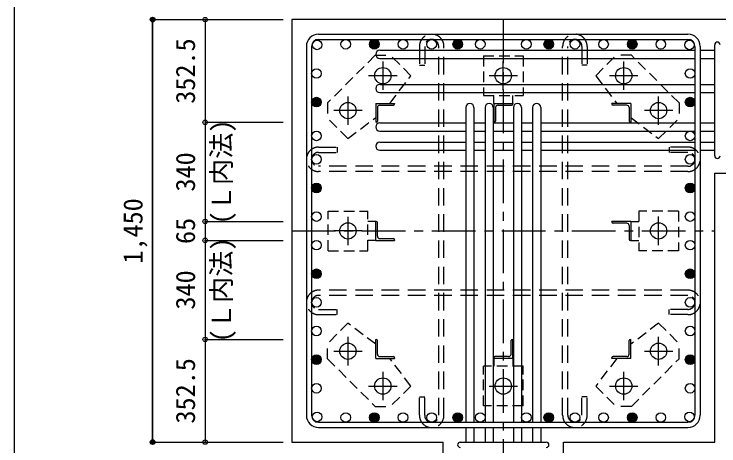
# Model space of a CAD drawing. Units: millimetres at full size, sheet at 1:30. Extents: x -5973 to 5954, y -4195 to 4201.
# Drawn here: x -5973 to -3557, y 1718 to 3200 of the extents above; entities that cross this region are included whole.
import ezdxf
from ezdxf.enums import TextEntityAlignment as Align

# ---------------------------------------------------------------- set-up
doc = ezdxf.new("R2010")
doc.units = ezdxf.units.MM
doc.header["$LTSCALE"] = 30
doc.header["$PDMODE"] = 32
doc.header["$PDSIZE"] = 15
for name, pattern in [('CHAIN1', [8, 5, -1, 1, -1]), ('DASHED1', [1.8, 1.2, -0.6]), ('DASHED2', [3, 2, -1])]:
    doc.linetypes.add(name, pattern=pattern)
for name, color, linetype in [('0-1_躯体線', 2, 'Continuous'), ('0-2_アンカーボルト', 4, 'CHAIN1'), ('0-3_立上り筋', 4, 'Continuous'), ('0-4_フープ筋', 7, 'Continuous'), ('0-5_基礎梁筋', 7, 'Continuous'), ('0-6_スタラップ筋', 7, 'Continuous'), ('0-7_文字', 4, 'Continuous'), ('0-9_プレート', 4, 'DASHED1'), ('0-A_アングル', 4, 'Continuous'), ('0-C', 7, 'DASHED2'), ('0-D_寸法', 4, 'Continuous'), ('F-0_枠', 6, 'Continuous')]:
    doc.layers.add(name, color=color, linetype=linetype)
doc.styles.add('ＭＳ ゴシック', font='')
doc.styles.get('ＭＳ ゴシック').set_extended_font_data('MS Gothic')

msp = doc.modelspace()

# ---------------------------------------------------------------- linework, layer by layer
at = {"layer": '0-1_躯体線'}
for p, q in [((-3170.8, 3181.03), (-5020.8, 3181.03)), ((-5020.8, 3181.03), (-5020.8, 1731.03)), ((-3570.8, 2654.53), (-3170.8, 2654.53)), ((-3570.8, 1731.03), (-3570.8, 2654.53)), ((-5020.8, 1731.03), (-4502.3, 1731.03)), ((-4502.3, 1331.03), (-4502.3, 1731.03)), ((-4089.3, 1331.03), (-4089.3, 1731.03)), ((-4089.3, 1731.03), (-3570.8, 1731.03))]:
    msp.add_line(p, q, dxfattribs=at)
at = {"layer": '0-2_アンカーボルト'}
for p, q in [((-4708.8, 3037.23), (-4708.8, 2939.73)), ((-4295.8, 2939.73), (-4295.8, 3037.23)), ((-3882.8, 2939.73), (-3882.8, 3037.23)), ((-4660, 2988.53), (-4757.5, 2988.53)), ((-4247.1, 2988.53), (-4344.6, 2988.53)), ((-3834.1, 2988.53), (-3931.6, 2988.53)), ((-4828.3, 2917.73), (-4828.3, 2820.23)), ((-3763.3, 2820.23), (-3763.3, 2917.73)), ((-4779.5, 2869.03), (-4877, 2869.03)), ((-3714.6, 2869.03), (-3812.1, 2869.03)), ((-4828.3, 2504.73), (-4828.3, 2407.23)), ((-3763.3, 2407.33), (-3763.3, 2504.83)), ((-4779.5, 2456.03), (-4877, 2456.03)), ((-3812.1, 2456.03), (-3714.6, 2456.03)), ((-4828.3, 2091.83), (-4828.3, 1994.33)), ((-3763.3, 1994.33), (-3763.3, 2091.83)), ((-4877, 2043.03), (-4779.5, 2043.03)), ((-3812.1, 2043.03), (-3714.6, 2043.03)), ((-4708.8, 1972.33), (-4708.8, 1874.83)), ((-4295.8, 1972.33), (-4295.8, 1874.83)), ((-3882.8, 1874.83), (-3882.8, 1972.33)), ((-4757.5, 1923.53), (-4660, 1923.53)), ((-4344.5, 1923.53), (-4247, 1923.53)), ((-3931.6, 1923.53), (-3834.1, 1923.53))]:
    msp.add_line(p, q, dxfattribs=at)
at = {"layer": '0-2_アンカーボルト', "color": 3, "linetype": 'Continuous'}
for centre in [(-4708.8, 2988.53), (-4295.8, 2988.53), (-3882.8, 2988.53), (-4828.3, 2869.03), (-3763.3, 2869.03), (-4828.3, 2456.03), (-3763.3, 2456.03), (-4828.3, 2043.03), (-3763.3, 2043.03), (-4708.8, 1923.53), (-4295.8, 1923.53), (-3882.8, 1923.53)]:
    msp.add_circle(centre, 28, dxfattribs=at)
at = {"layer": '0-3_立上り筋', "color": 3}
for centre in [(-4934.1, 3094.33), (-4835.9, 3096.53), (-4737.7, 3096.53), (-4639.5, 3096.53), (-4541.3, 3096.53), (-4451.8, 3096.53), (-4374.8, 3096.53), (-4216.8, 3096.53), (-4139.8, 3096.53), (-4050.3, 3096.53), (-3952.1, 3096.53), (-3853.9, 3096.53), (-3755.7, 3096.53), (-3657.5, 3094.33), (-4936.3, 2996.13), (-3655.3, 2996.13), (-4936.3, 2897.93), (-3655.3, 2897.93), (-4936.3, 2782.03), (-3655.3, 2782.03), (-4936.3, 2701.53), (-3655.3, 2701.53), (-4936.3, 2603.33), (-3655.3, 2603.33), (-4936.3, 2505.13), (-3655.3, 2505.13), (-4936.3, 2406.93), (-3655.3, 2406.93), (-4936.3, 2308.73), (-3655.3, 2308.73), (-4936.3, 2210.53), (-3655.3, 2210.53), (-4936.3, 2112.33), (-3655.3, 2112.33), (-4936.3, 2014.13), (-3655.3, 2014.13), (-4936.3, 1915.93), (-3655.3, 1915.93), (-4934.1, 1817.73), (-4835.9, 1815.53), (-4737.7, 1815.53), (-4639.5, 1815.53), (-4541.3, 1815.53), (-4451.8, 1815.53), (-4374.8, 1815.53), (-4216.8, 1815.53), (-4139.8, 1815.53), (-4050.3, 1815.53), (-3952.1, 1815.53), (-3853.9, 1815.53), (-3755.7, 1815.53), (-3657.5, 1817.73)]:
    msp.add_circle(centre, 16.5, dxfattribs=at)
at = {"layer": '0-3_立上り筋'}
for centre, radius in [((-4737.7, 3096.53), 14.85), ((-4737.7, 3096.53), 13.2), ((-4737.7, 3096.53), 11.55), ((-4737.7, 3096.53), 9.9), ((-4737.7, 3096.53), 8.25), ((-4737.7, 3096.53), 6.6), ((-4737.7, 3096.53), 4.95), ((-4737.7, 3096.53), 3.3), ((-4737.7, 3096.53), 1.65), ((-4451.8, 3096.53), 14.85), ((-4451.8, 3096.53), 13.2), ((-4451.8, 3096.53), 11.55), ((-4451.8, 3096.53), 9.9), ((-4451.8, 3096.53), 8.25), ((-4451.8, 3096.53), 6.6), ((-4451.8, 3096.53), 4.95), ((-4451.8, 3096.53), 3.3), ((-4451.8, 3096.53), 1.65), ((-4139.8, 3096.53), 14.85), ((-4139.8, 3096.53), 13.2), ((-4139.8, 3096.53), 11.55), ((-4139.8, 3096.53), 9.9), ((-4139.8, 3096.53), 8.25), ((-4139.8, 3096.53), 6.6), ((-4139.8, 3096.53), 4.95), ((-4139.8, 3096.53), 3.3), ((-4139.8, 3096.53), 1.65), ((-3853.9, 3096.53), 14.85), ((-3853.9, 3096.53), 13.2), ((-3853.9, 3096.53), 11.55), ((-3853.9, 3096.53), 9.9), ((-3853.9, 3096.53), 8.25), ((-3853.9, 3096.53), 6.6), ((-3853.9, 3096.53), 4.95), ((-3853.9, 3096.53), 3.3), ((-3853.9, 3096.53), 1.65), ((-4936.3, 2897.93), 14.85), ((-4936.3, 2897.93), 13.2), ((-4936.3, 2897.93), 11.55), ((-4936.3, 2897.93), 9.9), ((-4936.3, 2897.93), 8.25), ((-4936.3, 2897.93), 6.6), ((-4936.3, 2897.93), 4.95), ((-4936.3, 2897.93), 3.3), ((-4936.3, 2897.93), 1.65), ((-3655.3, 2897.93), 14.85), ((-3655.3, 2897.93), 13.2), ((-3655.3, 2897.93), 11.55), ((-3655.3, 2897.93), 9.9), ((-3655.3, 2897.93), 8.25), ((-3655.3, 2897.93), 6.6), ((-3655.3, 2897.93), 4.95), ((-3655.3, 2897.93), 3.3), ((-3655.3, 2897.93), 1.65), ((-4936.3, 2603.33), 14.85), ((-4936.3, 2603.33), 13.2), ((-4936.3, 2603.33), 11.55), ((-4936.3, 2603.33), 9.9), ((-4936.3, 2603.33), 8.25), ((-4936.3, 2603.33), 6.6), ((-3655.3, 2603.33), 14.85), ((-3655.3, 2603.33), 13.2), ((-3655.3, 2603.33), 11.55), ((-3655.3, 2603.33), 9.9), ((-3655.3, 2603.33), 8.25), ((-3655.3, 2603.33), 6.6), ((-4936.3, 2603.33), 4.95), ((-4936.3, 2603.33), 3.3), ((-4936.3, 2603.33), 1.65), ((-3655.3, 2603.33), 4.95), ((-3655.3, 2603.33), 3.3), ((-3655.3, 2603.33), 1.65), ((-4936.3, 2308.73), 14.85), ((-4936.3, 2308.73), 13.2), ((-4936.3, 2308.73), 11.55), ((-3655.3, 2308.73), 14.85), ((-3655.3, 2308.73), 13.2), ((-3655.3, 2308.73), 11.55), ((-4936.3, 2308.73), 9.9), ((-4936.3, 2308.73), 8.25), ((-4936.3, 2308.73), 6.6), ((-4936.3, 2308.73), 4.95), ((-4936.3, 2308.73), 3.3), ((-4936.3, 2308.73), 1.65), ((-3655.3, 2308.73), 9.9), ((-3655.3, 2308.73), 8.25), ((-3655.3, 2308.73), 6.6), ((-3655.3, 2308.73), 4.95), ((-3655.3, 2308.73), 3.3), ((-3655.3, 2308.73), 1.65), ((-4936.3, 2014.13), 14.85), ((-4936.3, 2014.13), 13.2), ((-4936.3, 2014.13), 11.55), ((-4936.3, 2014.13), 9.9), ((-4936.3, 2014.13), 8.25), ((-4936.3, 2014.13), 6.6), ((-4936.3, 2014.13), 4.95), ((-4936.3, 2014.13), 3.3), ((-4936.3, 2014.13), 1.65), ((-3655.3, 2014.13), 14.85), ((-3655.3, 2014.13), 13.2), ((-3655.3, 2014.13), 11.55), ((-3655.3, 2014.13), 9.9), ((-3655.3, 2014.13), 8.25), ((-3655.3, 2014.13), 6.6), ((-3655.3, 2014.13), 4.95), ((-3655.3, 2014.13), 3.3), ((-3655.3, 2014.13), 1.65), ((-4737.7, 1815.53), 14.85), ((-4737.7, 1815.53), 13.2), ((-4737.7, 1815.53), 11.55), ((-4737.7, 1815.53), 9.9), ((-4737.7, 1815.53), 8.25), ((-4737.7, 1815.53), 6.6), ((-4737.7, 1815.53), 4.95), ((-4737.7, 1815.53), 3.3), ((-4737.7, 1815.53), 1.65), ((-4451.8, 1815.53), 14.85), ((-4451.8, 1815.53), 13.2), ((-4451.8, 1815.53), 11.55), ((-4451.8, 1815.53), 9.9), ((-4451.8, 1815.53), 8.25), ((-4451.8, 1815.53), 6.6), ((-4451.8, 1815.53), 4.95), ((-4451.8, 1815.53), 3.3), ((-4451.8, 1815.53), 1.65), ((-4139.8, 1815.53), 14.85), ((-4139.8, 1815.53), 13.2), ((-4139.8, 1815.53), 11.55), ((-4139.8, 1815.53), 9.9), ((-4139.8, 1815.53), 8.25), ((-4139.8, 1815.53), 6.6), ((-4139.8, 1815.53), 4.95), ((-4139.8, 1815.53), 3.3), ((-4139.8, 1815.53), 1.65), ((-3853.9, 1815.53), 14.85), ((-3853.9, 1815.53), 13.2), ((-3853.9, 1815.53), 11.55), ((-3853.9, 1815.53), 9.9), ((-3853.9, 1815.53), 8.25), ((-3853.9, 1815.53), 6.6), ((-3853.9, 1815.53), 4.95), ((-3853.9, 1815.53), 3.3), ((-3853.9, 1815.53), 1.65)]:
    msp.add_circle(centre, radius, dxfattribs=at)
at = {"layer": '0-4_フープ筋'}
for p, q in [((-4928.8, 3131.03), (-3662.8, 3131.03)), ((-4928.8, 3113.03), (-3662.8, 3113.03)), ((-4970.8, 3089.03), (-4970.8, 1823.03)), ((-4952.8, 3089.03), (-4952.8, 1823.03)), ((-3638.8, 3089.03), (-3638.8, 1823.03)), ((-3620.8, 3089.03), (-3620.8, 1823.03)), ((-4928.8, 1799.03), (-3662.8, 1799.03)), ((-4928.8, 1781.03), (-3662.8, 1781.03))]:
    msp.add_line(p, q, dxfattribs=at)
for centre, radius, start, end in [((-4928.8, 3089.03), 42, 90, 180), ((-3662.8, 3089.03), 42, 0, 90), ((-4928.8, 3089.03), 24, 90, 180), ((-3662.8, 3089.03), 24, 0, 90), ((-4928.8, 1823.03), 42, 180, 270), ((-4928.8, 1823.03), 24, 180, 270), ((-3662.8, 1823.03), 42, 270, 0), ((-3662.8, 1823.03), 24, 270, 0)]:
    msp.add_arc(centre, radius, start, end, dxfattribs=at)
at = {"layer": '0-5_基礎梁筋'}
for p, q in [((-4719.3, 3075.83), (-3638.8, 3075.83)), ((-3620.8, 3075.83), (-3570.8, 3075.83)), ((-4719.3, 3047.83), (-3638.8, 3047.83)), ((-3620.8, 3047.83), (-3570.8, 3047.83)), ((-4719.3, 2958.53), (-3638.8, 2958.53)), ((-3620.8, 2958.53), (-3570.8, 2958.53)), ((-4719.3, 2930.53), (-3638.8, 2930.53)), ((-3620.8, 2930.53), (-3570.8, 2930.53)), ((-4424.3, 2879.53), (-4424.3, 1799.03)), ((-4396.3, 2879.53), (-4396.3, 1799.03)), ((-4358.3, 2879.53), (-4358.3, 1799.03)), ((-4330.3, 2879.53), (-4330.3, 1799.03)), ((-4261.3, 2879.53), (-4261.3, 1799.03)), ((-4233.3, 2879.53), (-4233.3, 1799.03)), ((-4195.3, 2879.53), (-4195.3, 1799.03)), ((-4167.3, 2879.53), (-4167.3, 1799.03)), ((-4719.3, 2826.53), (-4424.3, 2826.53)), ((-4396.3, 2826.53), (-4358.3, 2826.53)), ((-4330.3, 2826.53), (-4261.3, 2826.53)), ((-4233.3, 2826.53), (-4195.3, 2826.53)), ((-4167.3, 2826.53), (-3638.8, 2826.53)), ((-3620.8, 2826.53), (-3570.8, 2826.53)), ((-4719.3, 2798.53), (-4424.3, 2798.53)), ((-4396.3, 2798.53), (-4358.3, 2798.53)), ((-4330.3, 2798.53), (-4261.3, 2798.53)), ((-4233.3, 2798.53), (-4195.3, 2798.53)), ((-4167.3, 2798.53), (-3638.8, 2798.53)), ((-3620.8, 2798.53), (-3570.8, 2798.53)), ((-4719.3, 2760.53), (-4424.3, 2760.53)), ((-4396.3, 2760.53), (-4358.3, 2760.53)), ((-4330.3, 2760.53), (-4261.3, 2760.53)), ((-4233.3, 2760.53), (-4195.3, 2760.53)), ((-4167.3, 2760.53), (-3638.8, 2760.53)), ((-3620.8, 2760.53), (-3570.8, 2760.53)), ((-4719.3, 2732.53), (-4424.3, 2732.53)), ((-4396.3, 2732.53), (-4358.3, 2732.53)), ((-4330.3, 2732.53), (-4261.3, 2732.53)), ((-4233.3, 2732.53), (-4195.3, 2732.53)), ((-4167.3, 2732.53), (-3638.8, 2732.53)), ((-3620.8, 2732.53), (-3570.8, 2732.53)), ((-4424.3, 1781.03), (-4424.3, 1731.03)), ((-4396.3, 1781.03), (-4396.3, 1731.03)), ((-4358.3, 1781.03), (-4358.3, 1731.03)), ((-4330.3, 1781.03), (-4330.3, 1731.03)), ((-4261.3, 1781.03), (-4261.3, 1731.03)), ((-4233.3, 1781.03), (-4233.3, 1731.03)), ((-4195.3, 1781.03), (-4195.3, 1731.03)), ((-4167.3, 1781.03), (-4167.3, 1731.03))]:
    msp.add_line(p, q, dxfattribs=at)
for centre, start, end in [((-4719.3, 3061.83), 90, 270), ((-4719.3, 2944.53), 90, 270), ((-4410.3, 2879.53), 0, 180), ((-4344.3, 2879.53), 0, 180), ((-4247.3, 2879.53), 0, 180), ((-4181.3, 2879.53), 0, 180), ((-4719.3, 2812.53), 90, 270), ((-4719.3, 2746.53), 90, 270)]:
    msp.add_arc(centre, 14, start, end, dxfattribs=at)
at = {"layer": '0-6_スタラップ筋'}
for p, q in [((-3570.8, 2713.53), (-3570.8, 3094.83)), ((-4443.3, 1731.03), (-4148.3, 1731.03))]:
    msp.add_line(p, q, dxfattribs=at)
for centre, start, end in [((-3561.8, 3094.83), 0, 180), ((-3561.8, 2713.53), 180, 0), ((-4443.3, 1722.03), 90, 270), ((-4148.3, 1722.03), 270, 90)]:
    msp.add_arc(centre, 9, start, end, dxfattribs=at)
at = {"layer": '0-9_プレート'}
for p, q in [((-4734.93, 3058.5), (-4898.27, 2895.16)), ((-4734.93, 3058.5), (-4682.6, 3058.5)), ((-4363.8, 3056.53), (-4363.8, 2920.53)), ((-3978.99, 2988.51), (-3909, 3058.5)), ((-3856.67, 3058.5), (-3909, 3058.5)), ((-3693.33, 2895.16), (-3856.67, 3058.5)), ((-3978.99, 2988.51), (-3906.6, 2893.53)), ((-4363.8, 2920.53), (-4227.8, 2920.53)), ((-4328.3, 2893.53), (-4328.3, 2920.53)), ((-4263.3, 2893.53), (-4263.3, 2920.53)), ((-4898.27, 2895.16), (-4898.27, 2842.83)), ((-3693.33, 2895.16), (-3693.33, 2842.83)), ((-4828.28, 2772.85), (-4898.27, 2842.84)), ((-4828.28, 2772.85), (-4733.3, 2845.23)), ((-4760.3, 2388.03), (-4760.3, 2524.03)), ((-3695.3, 2524.03), (-3831.3, 2524.03)), ((-3831.3, 2524.03), (-3831.3, 2388.03)), ((-4733.3, 2488.53), (-4760.3, 2488.53)), ((-3858.3, 2488.53), (-3831.3, 2488.53)), ((-4733.3, 2423.53), (-4760.3, 2423.53)), ((-3858.3, 2423.53), (-3831.3, 2423.53)), ((-4896.3, 2388.03), (-4760.3, 2388.03)), ((-3763.32, 2139.22), (-3858.3, 2066.83)), ((-3763.32, 2139.22), (-3693.33, 2069.23)), ((-4898.27, 2016.9), (-4898.27, 2069.23)), ((-3693.33, 2016.9), (-3693.33, 2069.23)), ((-4898.27, 2016.9), (-4734.93, 1853.56)), ((-4612.62, 1923.55), (-4685, 2018.53)), ((-4328.3, 2018.53), (-4328.3, 1991.53)), ((-4263.3, 2018.53), (-4263.3, 1991.53)), ((-3856.67, 1853.56), (-3693.33, 2016.9)), ((-4227.8, 1991.53), (-4363.8, 1991.53)), ((-4227.8, 1855.53), (-4227.8, 1991.53)), ((-4612.62, 1923.55), (-4682.61, 1853.56)), ((-4734.93, 1853.56), (-4682.6, 1853.56)), ((-3856.67, 1853.56), (-3909, 1853.56))]:
    msp.add_line(p, q, dxfattribs=at)
for points in [[(-4685, 2893.53), (-4612.61, 2988.51), (-4682.6, 3058.5)], [(-4363.8, 3056.53), (-4227.8, 3056.53), (-4227.8, 2920.53)], [(-3858.3, 2845.23), (-3763.32, 2772.84), (-3693.33, 2842.83)], [(-4896.3, 2388.03), (-4896.3, 2524.03), (-4760.3, 2524.03)], [(-3695.3, 2524.03), (-3695.3, 2388.03), (-3831.3, 2388.03)], [(-4733.3, 2066.83), (-4828.28, 2139.22), (-4898.27, 2069.23)], [(-3906.6, 2018.53), (-3978.99, 1923.55), (-3909, 1853.56)], [(-4227.8, 1855.53), (-4363.8, 1855.53), (-4363.8, 1991.53)]]:
    msp.add_lwpolyline(points, dxfattribs=at)
at = {"layer": '0-A_アングル'}
for p, q in [((-4733.3, 2893.53), (-4668.3, 2893.53)), ((-4733.3, 2893.53), (-4733.3, 2828.53)), ((-4727.3, 2879.03), (-4727.3, 2832.53)), ((-4718.8, 2887.53), (-4672.3, 2887.53)), ((-4668.3, 2893.53), (-4668.3, 2891.53)), ((-4328.3, 2893.53), (-4263.3, 2893.53)), ((-4328.3, 2893.53), (-4328.3, 2828.53)), ((-4322.3, 2879.03), (-4322.3, 2832.53)), ((-4313.8, 2887.53), (-4267.3, 2887.53)), ((-4263.3, 2893.53), (-4263.3, 2891.53)), ((-3858.3, 2893.53), (-3923.3, 2893.53)), ((-3923.3, 2891.53), (-3923.3, 2893.53)), ((-3872.8, 2887.53), (-3919.3, 2887.53)), ((-3864.3, 2879.03), (-3864.3, 2832.53)), ((-3858.3, 2893.53), (-3858.3, 2828.53)), ((-4731.3, 2828.53), (-4733.3, 2828.53)), ((-4326.3, 2828.53), (-4328.3, 2828.53)), ((-3858.3, 2828.53), (-3860.3, 2828.53)), ((-4733.3, 2488.53), (-4731.3, 2488.53)), ((-4733.3, 2423.53), (-4733.3, 2488.53)), ((-4727.3, 2438.03), (-4727.3, 2484.53)), ((-3858.3, 2488.53), (-3923.3, 2488.53)), ((-3923.3, 2486.53), (-3923.3, 2488.53)), ((-3872.8, 2482.53), (-3919.3, 2482.53)), ((-3864.3, 2474.03), (-3864.3, 2427.53)), ((-3858.3, 2488.53), (-3858.3, 2423.53)), ((-4733.3, 2423.53), (-4668.3, 2423.53)), ((-4718.8, 2429.53), (-4672.3, 2429.53)), ((-4668.3, 2425.53), (-4668.3, 2423.53)), ((-3858.3, 2423.53), (-3860.3, 2423.53)), ((-4733.3, 2083.53), (-4731.3, 2083.53)), ((-4733.3, 2018.53), (-4733.3, 2083.53)), ((-4727.3, 2033.03), (-4727.3, 2079.53)), ((-4269.3, 2033.03), (-4269.3, 2079.53)), ((-4265.3, 2083.53), (-4263.3, 2083.53)), ((-4263.3, 2018.53), (-4263.3, 2083.53)), ((-3864.3, 2033.03), (-3864.3, 2079.53)), ((-3860.3, 2083.53), (-3858.3, 2083.53)), ((-3858.3, 2018.53), (-3858.3, 2083.53)), ((-4733.3, 2018.53), (-4668.3, 2018.53)), ((-4718.8, 2024.53), (-4672.3, 2024.53)), ((-4668.3, 2020.53), (-4668.3, 2018.53)), ((-4328.3, 2018.53), (-4328.3, 2020.53)), ((-4263.3, 2018.53), (-4328.3, 2018.53)), ((-4277.8, 2024.53), (-4324.3, 2024.53)), ((-3923.3, 2018.53), (-3923.3, 2020.53)), ((-3858.3, 2018.53), (-3923.3, 2018.53)), ((-3872.8, 2024.53), (-3919.3, 2024.53))]:
    msp.add_line(p, q, dxfattribs=at)
for centre, radius, start, end in [((-4718.8, 2879.03), 8.5, 90, 180), ((-4672.3, 2891.53), 4, 270, 0), ((-4313.8, 2879.03), 8.5, 90, 180), ((-4267.3, 2891.53), 4, 270, 0), ((-3919.3, 2891.53), 4, 180, 270), ((-3872.8, 2879.03), 8.5, 0, 90), ((-4731.3, 2832.53), 4, 270, 0), ((-4326.3, 2832.53), 4, 270, 0), ((-3860.3, 2832.53), 4, 180, 270), ((-4731.3, 2484.53), 4, 0, 90), ((-3919.3, 2486.53), 4, 180, 270), ((-3872.8, 2474.03), 8.5, 0, 90), ((-4718.8, 2438.03), 8.5, 180, 270), ((-4672.3, 2425.53), 4, 0, 90), ((-3860.3, 2427.53), 4, 180, 270), ((-4731.3, 2079.53), 4, 0, 90), ((-4265.3, 2079.53), 4, 90, 180), ((-3860.3, 2079.53), 4, 90, 180), ((-4718.8, 2033.03), 8.5, 180, 270), ((-4277.8, 2033.03), 8.5, 270, 0), ((-3872.8, 2033.03), 8.5, 270, 0), ((-4672.3, 2020.53), 4, 0, 90), ((-4324.3, 2020.53), 4, 90, 180), ((-3919.3, 2020.53), 4, 90, 180)]:
    msp.add_arc(centre, radius, start, end, dxfattribs=at)
at = {"layer": '0-C'}
for p, q in [((-4583.3, 3089.03), (-4583.3, 3025.03)), ((-4565.3, 3089.03), (-4565.3, 3025.03)), ((-4517.3, 1823.03), (-4517.3, 3089.03)), ((-4499.3, 1823.03), (-4499.3, 3089.03)), ((-4092.3, 1823.03), (-4092.3, 3089.03)), ((-4074.3, 1823.03), (-4074.3, 3089.03)), ((-4026.3, 3089.03), (-4026.3, 3025.03)), ((-4008.3, 3089.03), (-4008.3, 3025.03)), ((-4583.3, 3025.03), (-4565.3, 3025.03)), ((-4008.3, 3025.03), (-4026.3, 3025.03)), ((-4928.8, 2743.53), (-4864.8, 2743.53)), ((-4864.8, 2743.53), (-4864.8, 2725.53)), ((-4928.8, 2725.53), (-4864.8, 2725.53)), ((-3662.8, 2725.53), (-3726.8, 2725.53)), ((-3662.8, 2677.53), (-4928.8, 2677.53)), ((-3662.8, 2659.53), (-4928.8, 2659.53)), ((-3662.8, 2252.53), (-4928.8, 2252.53)), ((-3662.8, 2234.53), (-4928.8, 2234.53)), ((-4928.8, 2186.53), (-4864.8, 2186.53)), ((-4864.8, 2168.53), (-4864.8, 2186.53)), ((-3662.8, 2186.53), (-3726.8, 2186.53)), ((-4928.8, 2168.53), (-4864.8, 2168.53)), ((-4565.3, 1823.03), (-4565.3, 1887.03)), ((-4026.3, 1823.03), (-4026.3, 1887.03))]:
    msp.add_line(p, q, dxfattribs=at)
for points in [[(-3662.8, 2743.53), (-3726.8, 2743.53), (-3726.8, 2725.53)], [(-3662.8, 2168.53), (-3726.8, 2168.53), (-3726.8, 2186.53)], [(-4583.3, 1823.03), (-4583.3, 1887.03), (-4565.3, 1887.03)], [(-4008.3, 1823.03), (-4008.3, 1887.03), (-4026.3, 1887.03)]]:
    msp.add_lwpolyline(points, dxfattribs=at)
for centre, radius, start, end in [((-4541.3, 3089.03), 42, 0, 180), ((-4050.3, 3089.03), 42, 0, 180), ((-4541.3, 3089.03), 24, 0, 180), ((-4050.3, 3089.03), 24, 0, 180), ((-4928.8, 2701.53), 42, 90, 270), ((-3662.8, 2701.53), 42, 270, 90), ((-4928.8, 2701.53), 24, 90, 270), ((-3662.8, 2701.53), 24, 270, 90), ((-4928.8, 2210.53), 42, 90, 270), ((-3662.8, 2210.53), 42, 270, 90), ((-4928.8, 2210.53), 24, 90, 270), ((-3662.8, 2210.53), 24, 270, 90), ((-4541.3, 1823.03), 42, 180, 0), ((-4541.3, 1823.03), 24, 180, 0), ((-4050.3, 1823.03), 42, 180, 0), ((-4050.3, 1823.03), 24, 180, 0)]:
    msp.add_arc(centre, radius, start, end, dxfattribs=at)
at = {"layer": '0-D_寸法'}
for p, q in [((-5497.84, 3181.03), (-5317.84, 3181.03)), ((-5497.84, 3181.03), (-5317.84, 3181.03)), ((-5497.84, 3181.03), (-5497.84, 1731.03)), ((-5497.84, 1731.03), (-5497.84, 3181.03)), ((-5317.84, 3181.03), (-5317.84, 2828.53)), ((-5317.84, 3181.03), (-5050.8, 3181.03)), ((-5317.84, 2828.53), (-5050.8, 2828.53)), ((-5317.84, 2828.53), (-5317.84, 2488.53)), ((-5317.84, 2488.53), (-5050.8, 2488.53)), ((-5317.84, 2488.53), (-5317.84, 2423.53)), ((-5317.84, 2423.53), (-5050.8, 2423.53)), ((-5317.84, 2423.53), (-5317.84, 2083.53)), ((-5317.84, 2083.53), (-5050.8, 2083.53)), ((-5317.84, 2083.53), (-5317.84, 1731.03)), ((-5497.84, 1731.03), (-5317.84, 1731.03)), ((-5317.84, 1731.03), (-5050.8, 1731.03)), ((-5317.84, 1731.03), (-5050.8, 1731.03))]:
    msp.add_line(p, q, dxfattribs=at)
at = {"layer": '0-D_寸法', "linetype": 'CHAIN1'}
for p, q in [((-4295.8, 3181.03), (-4295.8, 1331.03)), ((-5020.8, 2456.03), (-3570.8, 2456.03))]:
    msp.add_line(p, q, dxfattribs=at)
at = {"layer": '0-D_寸法'}
for centre, radius in [((-5497.84, 3181.03), 8), ((-5497.84, 3181.03), 7.2), ((-5497.84, 3181.03), 6.4), ((-5497.84, 3181.03), 5.6), ((-5497.84, 3181.03), 4.8), ((-5497.84, 3181.03), 4), ((-5497.84, 3181.03), 3.2), ((-5497.84, 3181.03), 2.4), ((-5497.84, 3181.03), 1.6), ((-5497.84, 3181.03), 0.8), ((-5497.84, 1731.03), 8), ((-5497.84, 1731.03), 7.2), ((-5497.84, 1731.03), 6.4), ((-5497.84, 1731.03), 5.6), ((-5497.84, 1731.03), 4.8), ((-5497.84, 1731.03), 4), ((-5497.84, 1731.03), 3.2), ((-5497.84, 1731.03), 2.4), ((-5497.84, 1731.03), 1.6), ((-5497.84, 1731.03), 0.8)]:
    msp.add_circle(centre, radius, dxfattribs=at)
at = {"layer": '0-D_寸法', "color": 7}
for p in [(-5497.84, 3181.03), (-5317.84, 3181.03), (-5317.84, 2828.53), (-5317.84, 2488.53), (-5317.84, 2423.53), (-5317.84, 2083.53), (-5497.84, 1731.03), (-5317.84, 1731.03)]:
    msp.add_point(p, dxfattribs=at)
at = {"layer": 'F-0_枠'}
msp.add_line((-5972.88, 4201.15), (-5972.88, -4195.24), dxfattribs=at)

# ---------------------------------------------------------------- texts
at = {"layer": '0-7_文字', "style": 'ＭＳ ゴシック'}
for p in [(-5209.81, 2478.42), (-5209.81, 2073.64)]:
    msp.add_text('(Ｌ内法)', height=65.98, rotation=90, dxfattribs=at).set_placement(p, align=Align.BOTTOM_LEFT)
at = {"layer": '0-D_寸法', "style": 'ＭＳ ゴシック'}
for s, p in [('352.5', (-5332.84, 2892.28)), ('340', (-5332.84, 2591.03)), ('1,450', (-5512.84, 2343.53)), ('65', (-5332.84, 2411.03)), ('340', (-5332.84, 2186.03)), ('352.5', (-5332.84, 1794.78))]:
    msp.add_text(s, height=65.98, rotation=90, dxfattribs=at).set_placement(p, align=Align.BOTTOM_LEFT)

doc.saveas('drawing.dxf')
